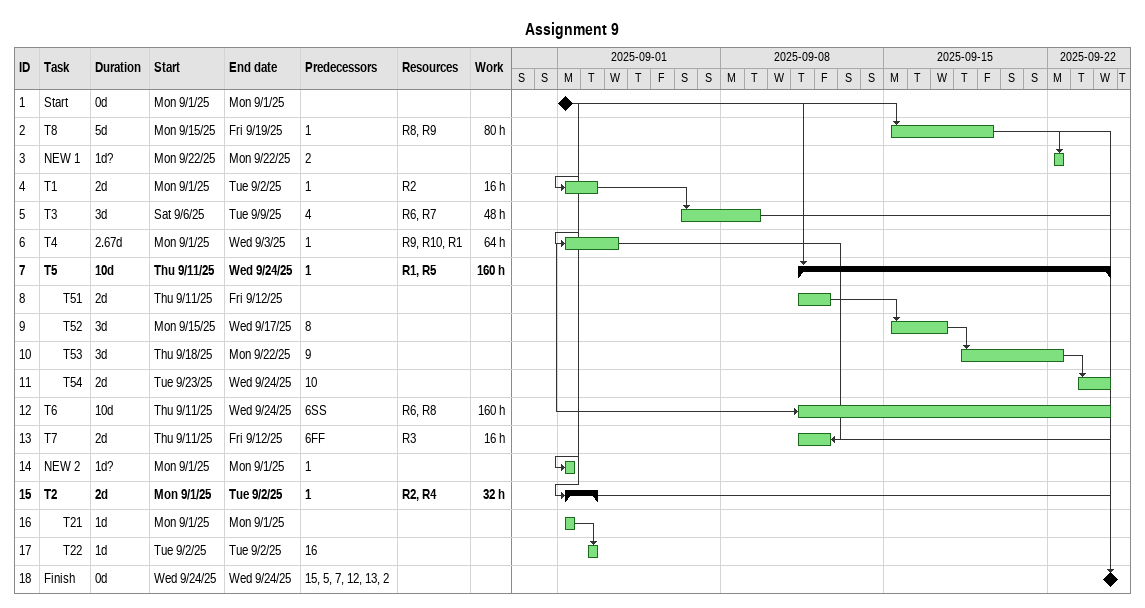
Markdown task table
Assignment 9

| ID | Level | Task | Duration | Start | Finish | Predecessors | Resources | Work (h) |
|---|---|---|---|---|---|---|---|---|
| 1 | 1 | Start | 0d | 2025-09-01 | 2025-09-01 |  |  |  |
| 2 | 1 | T8 | 5d | 2025-09-15 | 2025-09-19 | 1 | R8, R9 | 80 |
| 3 | 1 | NEW 1 | 1d? | 2025-09-22 | 2025-09-22 | 2 |  |  |
| 4 | 1 | T1 | 2d | 2025-09-01 | 2025-09-02 | 1 | R2 | 16 |
| 5 | 1 | T3 | 3d | 2025-09-06 | 2025-09-09 | 4 | R6, R7 | 48 |
| 6 | 1 | T4 | 2.67d | 2025-09-01 | 2025-09-03 | 1 | R9, R10, R1 | 64 |
| 7 | 1 | **T5** | 10d | 2025-09-11 | 2025-09-24 | 1 | R1, R5 | 160 |
| 8 | 2 | T51 | 2d | 2025-09-11 | 2025-09-12 |  |  |  |
| 9 | 2 | T52 | 3d | 2025-09-15 | 2025-09-17 | 8 |  |  |
| 10 | 2 | T53 | 3d | 2025-09-18 | 2025-09-22 | 9 |  |  |
| 11 | 2 | T54 | 2d | 2025-09-23 | 2025-09-24 | 10 |  |  |
| 12 | 1 | T6 | 10d | 2025-09-11 | 2025-09-24 | 6SS | R6, R8 | 160 |
| 13 | 1 | T7 | 2d | 2025-09-11 | 2025-09-12 | 6FF | R3 | 16 |
| 14 | 1 | NEW 2 | 1d? | 2025-09-01 | 2025-09-01 | 1 |  |  |
| 15 | 1 | **T2** | 2d | 2025-09-01 | 2025-09-02 | 1 | R2, R4 | 32 |
| 16 | 2 | T21 | 1d | 2025-09-01 | 2025-09-01 |  |  |  |
| 17 | 2 | T22 | 1d | 2025-09-02 | 2025-09-02 | 16 |  |  |
| 18 | 1 | Finish | 0d | 2025-09-24 | 2025-09-24 | 15, 5, 7, 12, 13, 2 |  |  |
